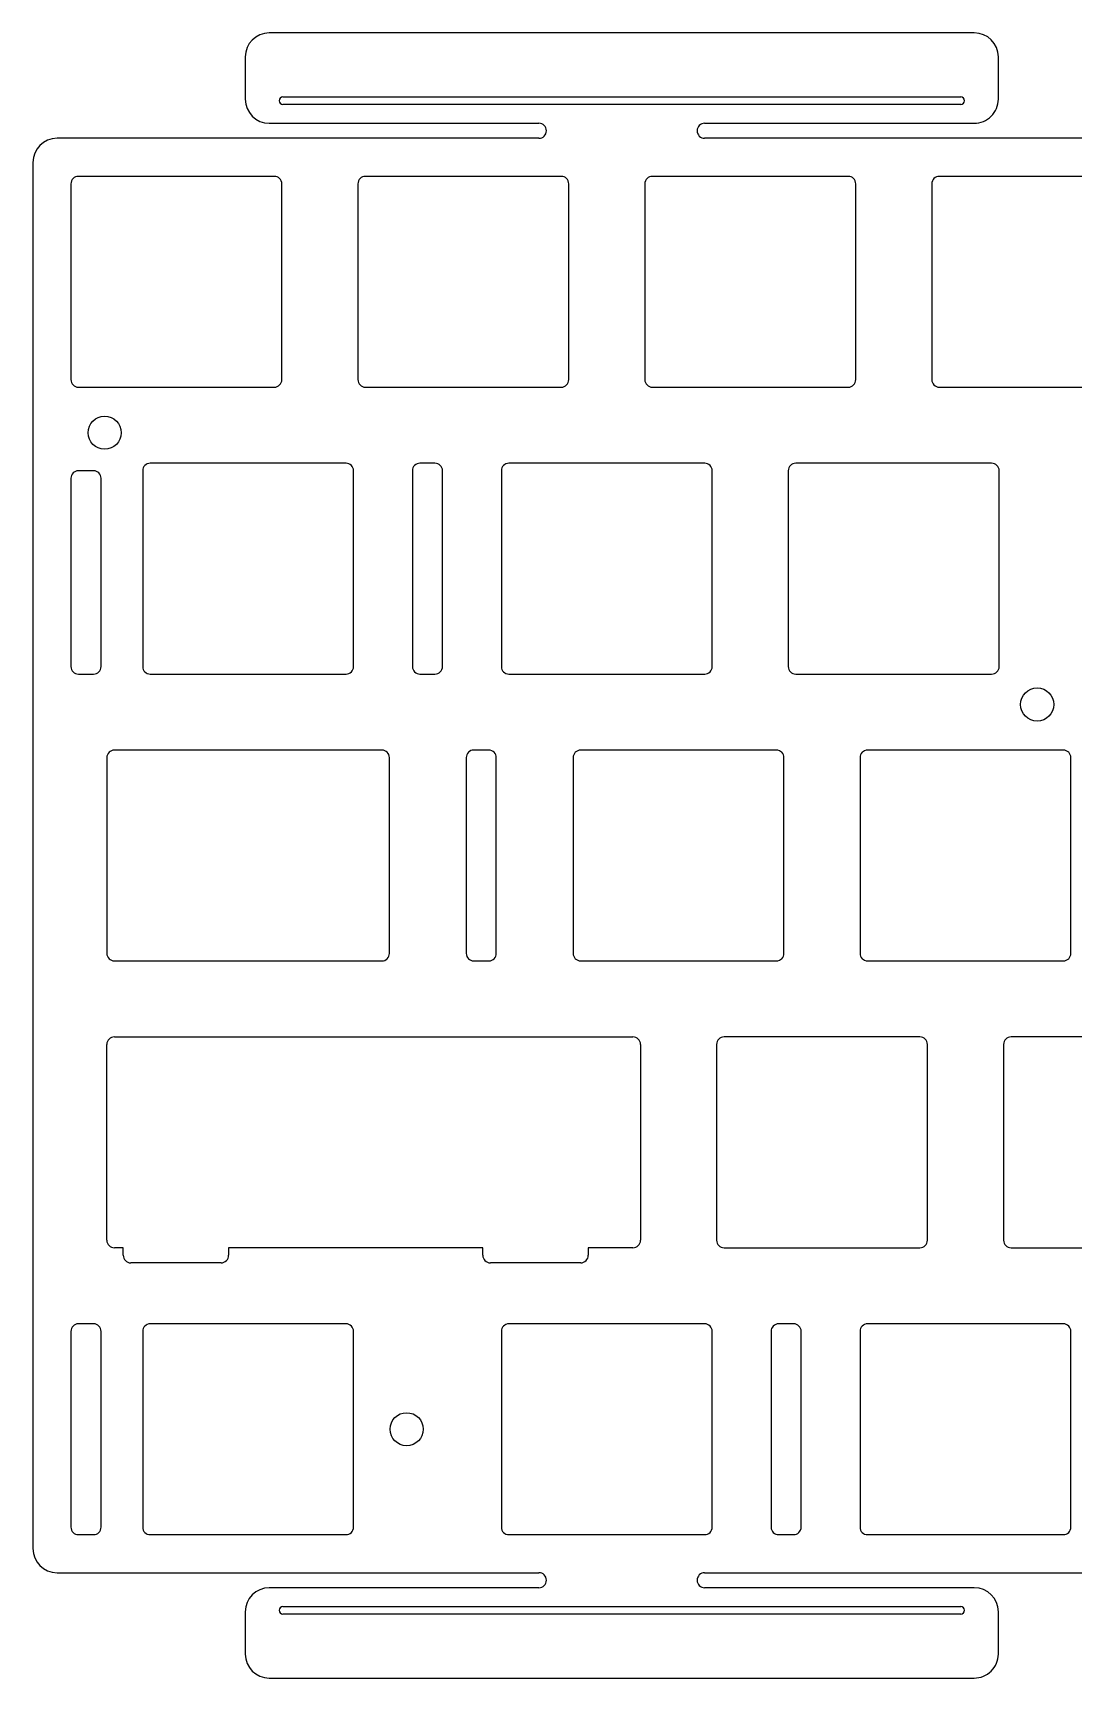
# Model space of a CAD drawing. Extents: x -1 to 285, y -102 to 8.
# Drawn here: x -0.5 to 68.5, y -101.7 to 7.5 of the extents above; entities that cross this region are included whole.
import ezdxf

# ---------------------------------------------------------------- set-up
doc = ezdxf.new("R2010")
doc.units = 0
doc.layers.add('BLACK', color=7, linetype='CONTINUOUS')

msp = doc.modelspace()

# ---------------------------------------------------------------- linework, layer by layer
at = {"layer": 'BLACK', "linetype": 'CONTINUOUS'}
for p, q in [((61.9701, 7.525), (15.162303, 7.525)), ((13.570082, 5.925), (13.570082, 3.125)), ((63.570082, 3.125), (63.570082, 5.932589)), ((16.0701, 3.275), (61.0701, 3.275)), ((61.0701, 2.775), (16.0701, 2.775)), ((15.1701, 1.525), (33.0701, 1.525)), ((44.0701, 1.525), (61.970082, 1.525)), ((33.0701, 0.525), (1.075, 0.525)), ((72.009025, 0.525), (44.0701, 0.525)), ((-0.525, -1.075), (-0.525, -93.125)), ((15.5, -2), (2.5, -2)), ((34.55, -2), (21.55, -2)), ((53.6, -2), (40.6, -2)), ((72.65, -2), (59.65, -2)), ((2, -2.5), (2, -15.5)), ((16, -15.5), (16, -2.5)), ((21.05, -2.5), (21.05, -15.5)), ((35.05, -15.5), (35.05, -2.5)), ((40.1, -2.5), (40.1, -15.5)), ((54.1, -15.5), (54.1, -2.5)), ((59.15, -2.5), (59.15, -15.5)), ((2.5, -16), (15.5, -16)), ((21.55, -16), (34.55, -16)), ((40.6, -16), (53.6, -16)), ((59.65, -16), (72.65, -16)), ((3.5, -21.55), (2.5, -21.55)), ((6.7625, -21.55), (6.7625, -34.55)), ((20.2625, -21.05), (7.2625, -21.05)), ((20.7625, -34.55), (20.7625, -21.55)), ((24.66875, -21.55), (24.66875, -34.556971)), ((26.1686, -21.05), (25.16875, -21.05)), ((26.66875, -34.55), (26.66875, -21.5431)), ((30.575, -21.55), (30.575, -34.55)), ((44.075, -21.05), (31.075, -21.05)), ((44.575, -34.55), (44.575, -21.55)), ((49.625, -21.55), (49.625, -34.55)), ((63.125, -21.05), (50.125, -21.05)), ((63.625, -34.55), (63.625, -21.55)), ((2, -22.05), (2, -34.55)), ((4, -34.55), (4, -22.05)), ((2.5, -35.05), (3.5, -35.05)), ((7.2625, -35.05), (20.2625, -35.05)), ((25.1688, -35.05), (26.16875, -35.05)), ((31.075, -35.05), (44.075, -35.05)), ((50.125, -35.05), (63.125, -35.05)), ((22.6436, -40.1), (4.88125, -40.1)), ((29.7406, -40.1), (28.740625, -40.1)), ((48.8375, -40.1), (35.8375, -40.1)), ((67.8875, -40.1), (54.8875, -40.1)), ((4.38125, -40.6), (4.38125, -53.6)), ((23.14375, -53.6), (23.14375, -40.5931)), ((28.240625, -40.6), (28.240625, -53.604999)), ((30.240625, -53.6), (30.240625, -40.6)), ((35.3375, -40.6), (35.3375, -53.6)), ((49.3375, -53.6), (49.3375, -40.6)), ((54.3875, -40.6), (54.3875, -53.6)), ((68.3875, -53.6), (68.3875, -40.6)), ((4.88125, -54.1), (22.64375, -54.1)), ((28.7406, -54.1), (29.745499, -54.1)), ((35.8375, -54.1), (48.8375, -54.1)), ((54.8875, -54.1), (67.8875, -54.1)), ((4.38125, -72.65), (4.38125, -59.65)), ((4.88125, -59.15), (39.3125, -59.15)), ((39.8125, -59.65), (39.8125, -72.65)), ((44.8625, -59.65), (44.8625, -72.65)), ((58.3625, -59.15), (45.3625, -59.15)), ((58.8625, -72.65), (58.8625, -59.65)), ((63.9125, -59.65), (63.9125, -72.65)), ((77.4125, -59.15), (64.4125, -59.15)), ((5.46825, -73.15), (4.88125, -73.15)), ((5.46825, -73.65), (5.46825, -73.15)), ((12.46825, -73.15), (12.46825, -73.65)), ((29.34425, -73.15), (12.46825, -73.15)), ((29.34425, -73.642829), (29.34425, -73.15)), ((36.34425, -73.15), (36.34425, -73.65)), ((39.3125, -73.15), (36.34425, -73.15)), ((45.3625, -73.15), (58.3625, -73.15)), ((64.4125, -73.15), (77.4125, -73.15)), ((11.96825, -74.15), (5.96825, -74.15)), ((35.84425, -74.15), (29.8443, -74.15)), ((3.5, -78.2), (2.5, -78.2)), ((20.2625, -78.2), (7.2625, -78.2)), ((44.075, -78.2), (31.075, -78.2)), ((49.9812, -78.2), (48.98125, -78.2)), ((67.8875, -78.2), (54.8875, -78.2)), ((2, -78.7), (2, -91.7)), ((4, -91.7), (4, -78.7)), ((6.7625, -78.7), (6.7625, -91.7)), ((20.7625, -91.7), (20.7625, -78.7)), ((30.575, -78.7), (30.575, -91.7)), ((44.575, -91.7), (44.575, -78.7)), ((48.48125, -78.7), (48.48125, -91.706971)), ((50.48125, -91.7), (50.48125, -78.6931)), ((54.3875, -78.7), (54.3875, -91.7)), ((68.3875, -91.7), (68.3875, -78.7)), ((2.5, -92.2), (3.5, -92.2)), ((7.2625, -92.2), (20.2625, -92.2)), ((31.075, -92.2), (44.075, -92.2)), ((48.9813, -92.2), (49.98125, -92.2)), ((54.8875, -92.2), (67.8875, -92.2)), ((1.075, -94.725), (33.0701, -94.725)), ((44.0701, -94.725), (72.009025, -94.725)), ((33.0701, -95.725), (15.162511, -95.725)), ((61.9701, -95.725), (44.0701, -95.725)), ((16.0701, -96.975), (61.0701, -96.975)), ((13.570082, -97.325), (13.570082, -100.125)), ((61.0701, -97.475), (16.0701, -97.475)), ((63.570082, -100.125), (63.570082, -97.317203)), ((15.1701, -101.725), (61.970082, -101.725))]:
    msp.add_line(p, q, dxfattribs=at)
at = {"layer": 'BLACK'}
for centre in [(4.2375, -19.025), (66.15, -37.075), (24.2875, -85.2)]:
    msp.add_circle(centre, 1.1, dxfattribs=at)
for centre, radius, start, end in [((15.1701, 5.925), 1.600018, 90.27920729, 180), ((61.9701, 5.925), 1.6, 0.27176206, 90), ((15.1701, 3.125), 1.6, -180, -90), ((16.0701, 3.025), 0.25, -270, -90), ((61.0701, 3.025), 0.25, -90, 90), ((61.9701, 3.125), 1.599982, -90.00064458, 0), ((33.0701, 1.025), 0.5, -90, 90), ((44.0701, 1.025), 0.5, -270, -90), ((1.075, -1.075), 1.6, 90, 180), ((2.5, -2.5), 0.5, 90, 180), ((15.5, -2.5), 0.5, 0, 90), ((21.55, -2.5), 0.5, 90, 180), ((34.55, -2.5), 0.5, 0, 90), ((40.6, -2.5), 0.5, 90, 180), ((53.6, -2.5), 0.5, 0, 90), ((59.65, -2.5), 0.5, 90, 180), ((2.5, -15.5), 0.5, -180, -90), ((15.5, -15.5), 0.5, -90, 0), ((21.55, -15.5), 0.5, -180, -90), ((34.55, -15.5), 0.5, -90, 0), ((40.6, -15.5), 0.5, -180, -90), ((53.6, -15.5), 0.5, -90, 0), ((59.65, -15.5), 0.5, -180, -90), ((2.5, -22.05), 0.5, 90, 180), ((3.5, -22.05), 0.5, 0, 90), ((7.2625, -21.55), 0.5, 90, 180), ((20.2625, -21.55), 0.5, 0, 90), ((25.1687, -21.55), 0.49995, 89.99427042, 180), ((26.1686, -21.5502), 0.5002, 0.81330143, 90), ((31.075, -21.55), 0.5, 90, 180), ((44.075, -21.55), 0.5, 0, 90), ((50.125, -21.55), 0.5, 90, 180), ((63.125, -21.55), 0.5, 0, 90), ((2.5, -34.55), 0.5, -180, -90), ((3.5, -34.55), 0.5, -90, 0), ((7.2625, -34.55), 0.5, -180, -90), ((20.2625, -34.55), 0.5, -90, 0), ((25.1689, -34.5498), 0.5002, -179.17856666, -90.01145457), ((26.1688, -34.55), 0.49995, -90.00572958, 0), ((31.075, -34.55), 0.5, -180, -90), ((44.075, -34.55), 0.5, -90, 0), ((50.125, -34.55), 0.5, -180, -90), ((63.125, -34.55), 0.5, -90, 0), ((4.88125, -40.6), 0.5, 90, 180), ((22.6436, -40.6002), 0.5002, 0.81330143, 90), ((28.7406, -40.6), 0.499975, 89.99713521, 180), ((29.7406, -40.6), 0.5, 0, 90), ((35.8375, -40.6), 0.5, 90, 180), ((48.8375, -40.6), 0.5, 0, 90), ((54.8875, -40.6), 0.5, 90, 180), ((67.8875, -40.6), 0.5, 0, 90), ((4.88125, -53.6), 0.5, -180, -90), ((22.6438, -53.6), 0.49995, -90.00572958, 0), ((28.7406, -53.6), 0.5, -179.42714724, -90), ((29.7406, -53.6), 0.500025, -89.43863392, 0), ((35.8375, -53.6), 0.5, -180, -90), ((48.8375, -53.6), 0.5, -90, 0), ((54.8875, -53.6), 0.5, -180, -90), ((67.8875, -53.6), 0.5, -90, 0), ((4.88125, -59.65), 0.5, 90, 180), ((39.3125, -59.65), 0.5, 0, 90), ((45.3625, -59.65), 0.5, 90, 180), ((58.3625, -59.65), 0.5, 0, 90), ((64.4125, -59.65), 0.5, 90, 180), ((4.88125, -72.65), 0.5, -180, -90), ((39.3125, -72.65), 0.5, -90, 0), ((45.3625, -72.65), 0.5, -180, -90), ((58.3625, -72.65), 0.5, -90, 0), ((64.4125, -72.65), 0.5, -180, -90), ((5.96825, -73.65), 0.5, -180, -90), ((11.9683, -73.65), 0.49995, -90.00572958, 0), ((29.8444, -73.6498), 0.5002, -180.79852648, -90.01145457), ((35.8443, -73.65), 0.49995, -90.00572958, 0), ((2.5, -78.7), 0.5, 90, 180), ((3.5, -78.7), 0.5, 0, 90), ((7.2625, -78.7), 0.5, 90, 180), ((20.2625, -78.7), 0.5, 0, 90), ((31.075, -78.7), 0.5, 90, 180), ((44.075, -78.7), 0.5, 0, 90), ((48.9812, -78.7), 0.49995, 89.99427042, 180), ((49.9811, -78.7002), 0.5002, 0.81330143, 89.98854543), ((54.8875, -78.7), 0.5, 90, 180), ((67.8875, -78.7), 0.5, 0, 90), ((2.5, -91.7), 0.5, -180, -90), ((3.5, -91.7), 0.5, -90, 0), ((7.2625, -91.7), 0.5, -180, -90), ((20.2625, -91.7), 0.5, -90, 0), ((31.075, -91.7), 0.5, -180, -90), ((44.075, -91.7), 0.5, -90, 0), ((48.9814, -91.6998), 0.5002, -179.17856666, -90.01145457), ((49.9813, -91.7), 0.49995, -90.00572958, 0), ((54.8875, -91.7), 0.5, -180, -90), ((67.8875, -91.7), 0.5, -90, 0), ((1.075, -93.125), 1.6, -180, -90), ((33.0701, -95.225), 0.5, -90, 90), ((44.0701, -95.225), 0.5, -270, -90), ((15.1701, -97.325), 1.600018, 90.27175901, 180), ((61.9701, -97.325), 1.6, 0.27921043, 90), ((16.0701, -97.225), 0.25, -270, -90), ((61.0701, -97.225), 0.25, -90, 90), ((15.1701, -100.125), 1.6, -180, -90), ((61.9701, -100.125), 1.599982, -90.00064458, 0)]:
    msp.add_arc(centre, radius, start, end, dxfattribs=at)

doc.saveas('drawing.dxf')
